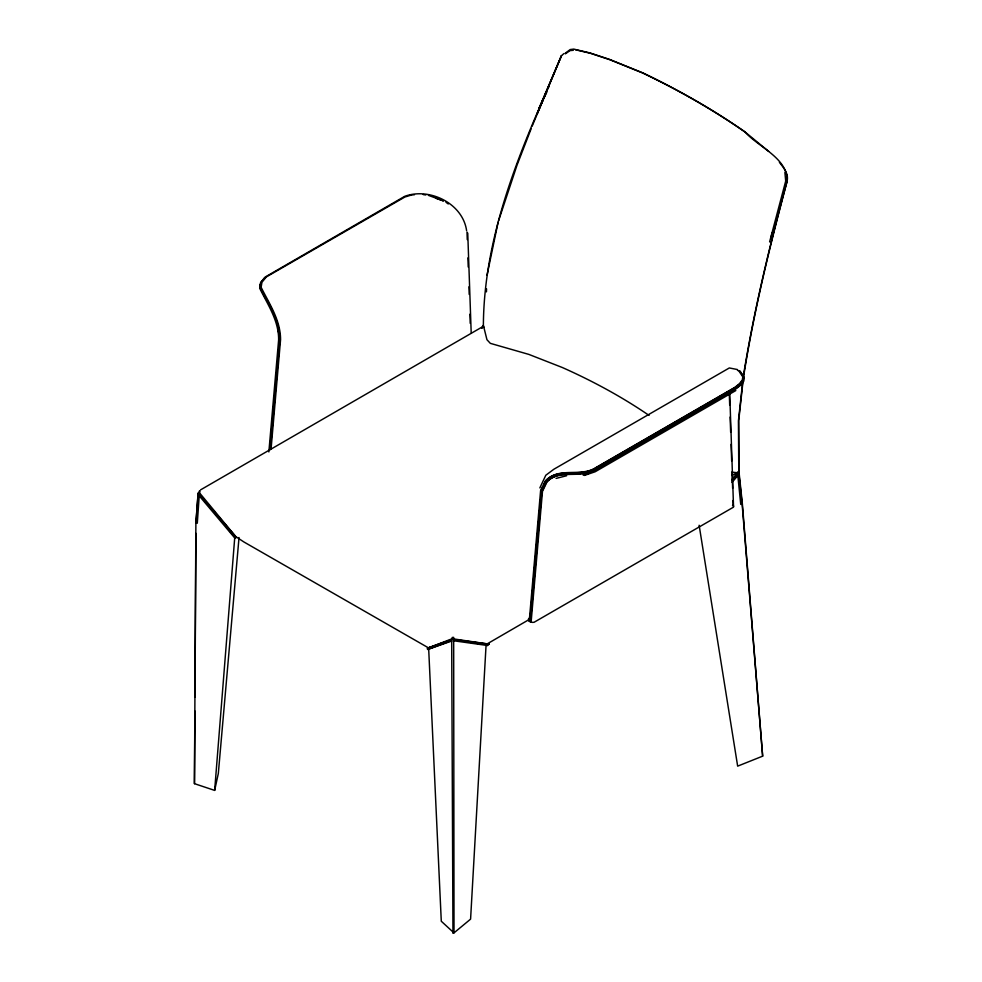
<?xml version="1.0" encoding="UTF-8"?>
<svg xmlns="http://www.w3.org/2000/svg" width="982" height="982" viewBox="0 0 982 982"><rect width="100%" height="100%" fill="white"/><g stroke="black" fill="none" stroke-linecap="round" stroke-linejoin="round"><path stroke-width="1.47" d="M239.031 537.51L218.323 773.472L214.653 790.4L194.448 783.661L195.884 523.271L197.996 494.4L199.432 492.768L199.604 490.693L199.432 492.768L235.778 536.614L243.941 541.99L428.459 647.85L451.683 639.699L452.26 637.453L453.672 637.379L454.015 932.851L452.96 932.9L451.683 639.699L427.268 648.243L427.587 649.495L451.855 640.976M194.927 711.054L194.448 783.661M195.001 697.269L195.909 533.386M486.446 291.863L486.556 288.843M197.296 523.234L199.248 495.517M195.97 522.657L198.155 493.16L199.591 491.835M214.653 790.4L234.772 537.142M268.859 451.929L278.642 339.747C278.79 320.549 267.73 304.69 259.678 288.242L260.426 283.062L264.44 278.029L404.83 197.038L410.967 195.173M270.246 443.999L270.504 440.967M271.167 433.381L271.572 428.839M272.235 421.253L272.493 418.222M273.156 410.648L273.548 406.094M274.211 398.52L274.481 395.488M275.144 387.902L275.402 384.87M276.065 377.297L276.47 372.743M277.133 365.169L277.39 362.137M278.053 354.551L278.446 350.009M278.986 343.945L279.379 339.391M270.345 449.523L279.833 339.956C279.845 320.279 268.405 304.064 260.132 287.247L261.028 282.079L265.214 277.01L404.78 196.302C429.588 187.206 462.768 203.446 466.597 230.623M271.057 449.167L280.57 339.6C280.533 320.12 269.424 303.941 261.114 287.296L261.949 282.264L266.257 277.047M729.712 392.947L733.542 507.129L534.061 622.293L532.33 622.379L529.212 621.348L540.616 490.521L545.268 480.984C558.697 466.72 580.227 478.111 595.828 467.886L735.543 387.276L740.268 383.557L743.202 379.727L743.693 376.646L739.912 370.852L737.494 370.41M530.452 614.904L530.722 611.86M531.52 602.739L531.778 599.695M532.44 592.085L532.71 589.04M533.373 581.442L533.766 576.876M534.294 570.788L534.699 566.221M535.362 558.611L535.62 555.567M536.282 547.968L536.688 543.402M537.215 537.314L537.608 532.747M538.271 525.137L538.676 520.583M539.204 514.494L539.597 509.928M540.26 502.318L540.53 499.273M530.427 622.048L541.794 491.675L546.323 482.297C559.568 468.389 580.743 479.4 596.123 469.519L736.144 388.725L740.833 385.018L743.755 381.176L744.27 378.058L740.735 372.362M531.152 621.704L542.494 491.307L547.023 481.904C555.53 472.256 569.044 474.453 580.546 473.803M742.552 383.017L738.427 420.812L738.795 472.808L742.147 504.343L762.658 756.152L737.654 766.144L699.135 525.247M743.214 376.978C753.82 310.963 769.581 245.672 787.098 181.142C788.927 173.728 783.55 167.762 779.401 162.325M743.03 381.2L738.734 420.517L738.98 471.667L742.355 503.656L762.658 756.152M743.349 378.18C753.71 311.613 769.925 245.893 787.269 180.798C787.441 157.807 757.969 146.883 745.043 131.956A767.703 443.042 0 0 0 642.486 72.742L609.392 59.35L589.924 52.93L573.783 49.1L570.235 49.542L565.362 53.114M539.855 487.907L545.796 475.251L553.897 469.224L729.319 367.955L737.457 369.551M259.727 288.303L260.279 284.399M260.218 288.315L260.635 285.566M528.672 618.439L528.512 619.581L529.924 620.992L529.212 621.348M452.96 932.9L453.083 932.09L441.286 921.239L428.692 649.102L451.057 640.706M454.015 932.851L470.587 919.127L486.078 644.953L487.526 645.505L489.134 644.155L452.186 638.705L428.459 647.85M487.035 275.205L498.132 222.128M770.723 238.491L772.282 232.562M769.606 241.903L785.71 181.044L784.876 172.427M498.611 220.68L516.962 165.344L531.102 128.851M532.195 126.052L542.678 100.999M546.802 92.234L538.848 108.683L561.458 55.692L563.987 53.531M541.315 490.153L542.653 487.416M543.979 484.691L545.967 480.591C559.249 466.352 580.644 477.657 596.099 467.469L734.671 387.473L739.421 383.729L742.318 379.936L742.797 376.855L739.078 371.294M546.544 91.535C513.77 165.381 483.88 243.438 483.377 325.337L483.733 327.46M547.882 88.797L549.233 86.048M742.858 381.397L739.998 385.177L735.248 388.921M731.676 479.879L737.445 472.747L731.664 472.133M734.818 477.583L736.721 475.239M732.093 481.008L738.795 472.808M732.007 482.457L738.894 474.306L737.678 474.073L740.747 504.392M565.374 53.838L570.014 50.61L573.328 50.291M200.61 489.846L483.574 326.171L486.949 339.711L490.325 343.344L528.856 354.404L562.33 367.513A561.704 324.293 0 0 1 649.065 415.411M487.649 643.615L529.973 619.041M733.935 389.682L596.467 469.052L583.333 473.434M735.813 390.554L595.178 471.753L584.339 475.448M732.081 475.3L737.445 472.747M199.358 494.056L197.996 494.4L235.029 538.32L235.925 537.78L198.487 493.516L235.778 536.614M556.094 478.406L566.651 475.742M583.112 475.018L588.316 473.803M737.58 471.949L738.98 471.667M411.618 194.939L414.453 194.731M454.052 639.528L489.134 644.155M453.88 640.804L487.526 645.505M423.205 194.583L425.807 194.964M457.956 640.743L460.926 641.185M465.358 641.847L468.316 642.289M471.274 642.731L474.245 643.173M477.203 643.615L481.634 644.278M198.155 493.16L199.444 493.381M575.587 49.8L590.391 53.286L609.81 59.706L642.915 73.098A769.004 443.864 0 0 1 745.473 132.312L768.685 151.424M436.229 198.376L443.115 200.831M428.41 195.357L443.459 200.905M732.498 505.448L733.689 506.135M445.975 202.267L448.283 203.974M229.027 530.157L230.942 532.49M264.207 295.668L267.902 301.977M278.127 329.326L278.483 332.198M729.258 392.775L729.687 404.915M730.117 417.043L730.657 432.215M731.074 444.343L731.664 461.024M732.093 473.164L732.633 488.324M733.063 500.464L733.223 505.006M466.99 231.985L467.26 239.596M467.898 257.873L468.23 267.006M468.93 286.793L469.2 294.404M469.887 314.203L470.218 323.336M467.751 233.09L471.188 332.653M561.458 55.692L537.289 113.458L561.458 55.692M483.377 325.337L481.966 328.062L483.377 325.337"/></g></svg>
